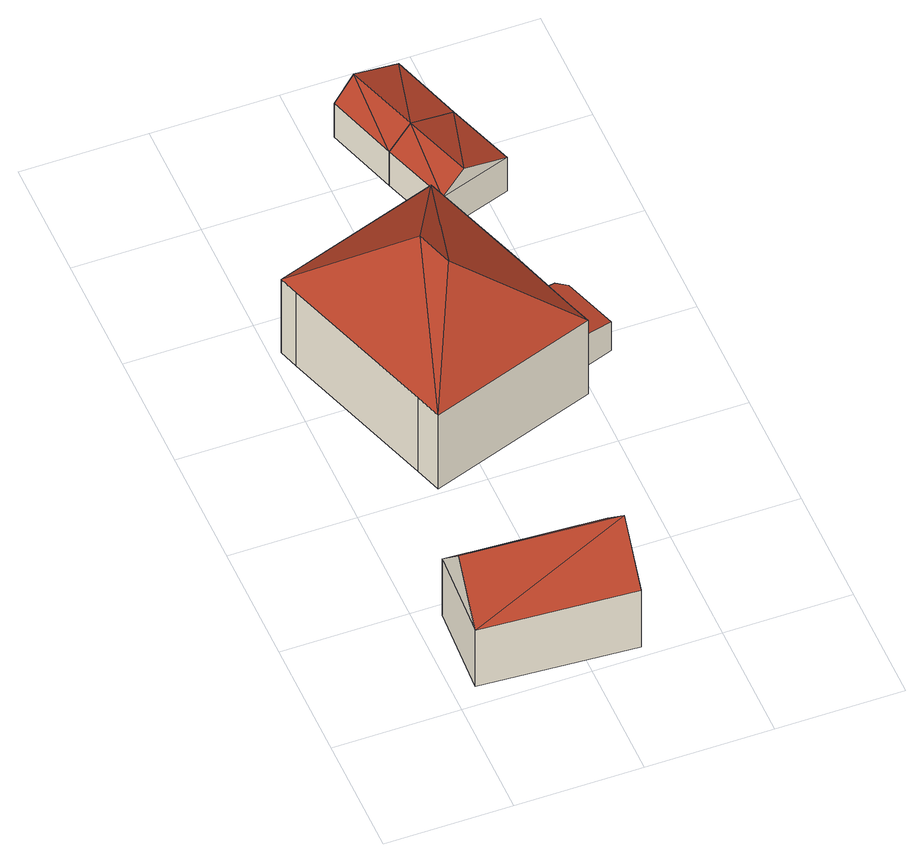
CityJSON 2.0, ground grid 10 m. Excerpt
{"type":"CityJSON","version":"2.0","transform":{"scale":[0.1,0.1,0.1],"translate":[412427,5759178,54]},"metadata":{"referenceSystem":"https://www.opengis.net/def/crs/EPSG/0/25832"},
"CityObjects":{
"building1":{"type":"Building","attributes":{"Gemeindeschluessel":"05515000","Geometrietyp2DReferenz":"3000","function":"31001_1000","roofType":"3100","measuredHeight":10.01},"geometry":[{"type":"Solid","lod":"2","boundaries":[[[[0,1,2,3]],[[4,5,1,0]],[[6,7,5,4]],[[3,2,7,6]],[[0,8,4]],[[6,9,3]],[[9,8,0]],[[0,3,9]],[[8,9,6]],[[6,4,8]],[[1,5,7,2]]]],"semantics":{"surfaces":[{"type":"WallSurface"},{"type":"RoofSurface"},{"type":"GroundSurface"}],"values":[[0,0,0,0,0,0,1,1,1,1,2]]}}]},
"building2":{"type":"Building","attributes":{"name":"Hilgensloh","Gemeindeschluessel":"05515000","Geometrietyp2DReferenz":"3000","function":"31001_1000"},"address":[{"country":"Germany","locality":"Münster","thoroughfareNumber":"61","thoroughfareName":"Körberheide"}],"children":["building2-1","building2-2"]},
"building2-1":{"type":"BuildingPart","attributes":{"roofType":"3200","measuredHeight":13.13},"parents":["building2"],"geometry":[{"type":"Solid","lod":"2","boundaries":[[[[10,11,12,13,14]],[[15,16,11,10]],[[17,18,16,15]],[[19,20,18,17]],[[21,22,20,19]],[[23,24,22,21]],[[25,26,27,24,23]],[[10,28,15]],[[21,29,23]],[[28,10,14,25,23]],[[23,29,28]],[[15,28,29]],[[29,21,19,17,15]],[[12,11,16,18,20,22,24,27]],[[26,25,14,13]],[[12,27,26,13]]]],"semantics":{"surfaces":[{"type":"WallSurface"},{"type":"RoofSurface"},{"type":"GroundSurface"},{"type":"ClosureSurface"}],"values":[[0,0,0,0,0,0,0,1,1,1,1,1,1,2,0,3]]}}]},
"building2-2":{"type":"BuildingPart","attributes":{"roofType":"2100","measuredHeight":3.5},"parents":["building2"],"geometry":[{"type":"Solid","lod":"2","boundaries":[[[[30,31,27,26]],[[32,33,31,30]],[[34,35,33,32]],[[13,12,35,34]],[[32,30,26,13,34]],[[27,31,33,35,12]],[[12,13,26,27]]]],"semantics":{"surfaces":[{"type":"WallSurface"},{"type":"RoofSurface"},{"type":"GroundSurface"},{"type":"ClosureSurface"}],"values":[[0,0,0,0,1,2,3]]}}]},
"building3":{"type":"Building","attributes":{"Gemeindeschluessel":"05515000","Geometrietyp2DReferenz":"3000","function":"31001_2460","roofType":"3100","measuredHeight":5.19},"geometry":[{"type":"Solid","lod":"2","boundaries":[[[[36,37,38,39]],[[40,41,37,36]],[[42,43,41,40]],[[39,38,43,42]],[[36,44,40]],[[42,45,39]],[[39,45,44]],[[44,36,39]],[[45,42,40]],[[40,44,45]],[[37,41,43,38]]]],"semantics":{"surfaces":[{"type":"WallSurface"},{"type":"RoofSurface"},{"type":"GroundSurface"}],"values":[[0,0,0,0,0,0,1,1,1,1,2]]}}]},
"building4":{"type":"Building","attributes":{"Gemeindeschluessel":"05515000","Geometrietyp2DReferenz":"3000","function":"31001_2700","roofType":"3100","measuredHeight":5.21},"geometry":[{"type":"Solid","lod":"2","boundaries":[[[[46,47,43,42]],[[48,49,47,46]],[[39,38,49,48]],[[42,43,38,39]],[[46,50,48]],[[39,45,42]],[[50,46,42]],[[42,45,50]],[[48,50,45]],[[45,39,48]],[[47,49,38,43]]]],"semantics":{"surfaces":[{"type":"WallSurface"},{"type":"RoofSurface"},{"type":"GroundSurface"}],"values":[[0,0,0,0,0,0,1,1,1,1,2]]}}]}
},
"vertices":[
[145,83,68],[145,83,9],[21,90,9],[21,90,68],[141,9,68],[141,9,9],[17,17,68],[17,17,9],[143,46,109],[19,53,109],
[195,246,91],[195,246,14],[188,266,14],[188,266,49],[188,266,91],[62,200,91],[62,200,14],[55,221,91],[55,221,14],[12,348,91],[12,348,14],[7,364,91],[7,364,14],[140,409,91],[140,409,14],[171,319,91],[171,319,49],[171,319,14],[106,290,145],[96,320,145],
[202,328,45],[202,328,14],[211,323,44],[211,323,14],[226,279,44],[226,279,14],
[119,543,50],[119,543,15],[138,485,15],[138,485,50],[176,562,50],[176,562,15],[195,504,50],[195,504,15],[137,550,67],[157,491,67],
[214,449,50],[214,449,15],[157,430,50],[157,430,15],[176,436,67]
]}
